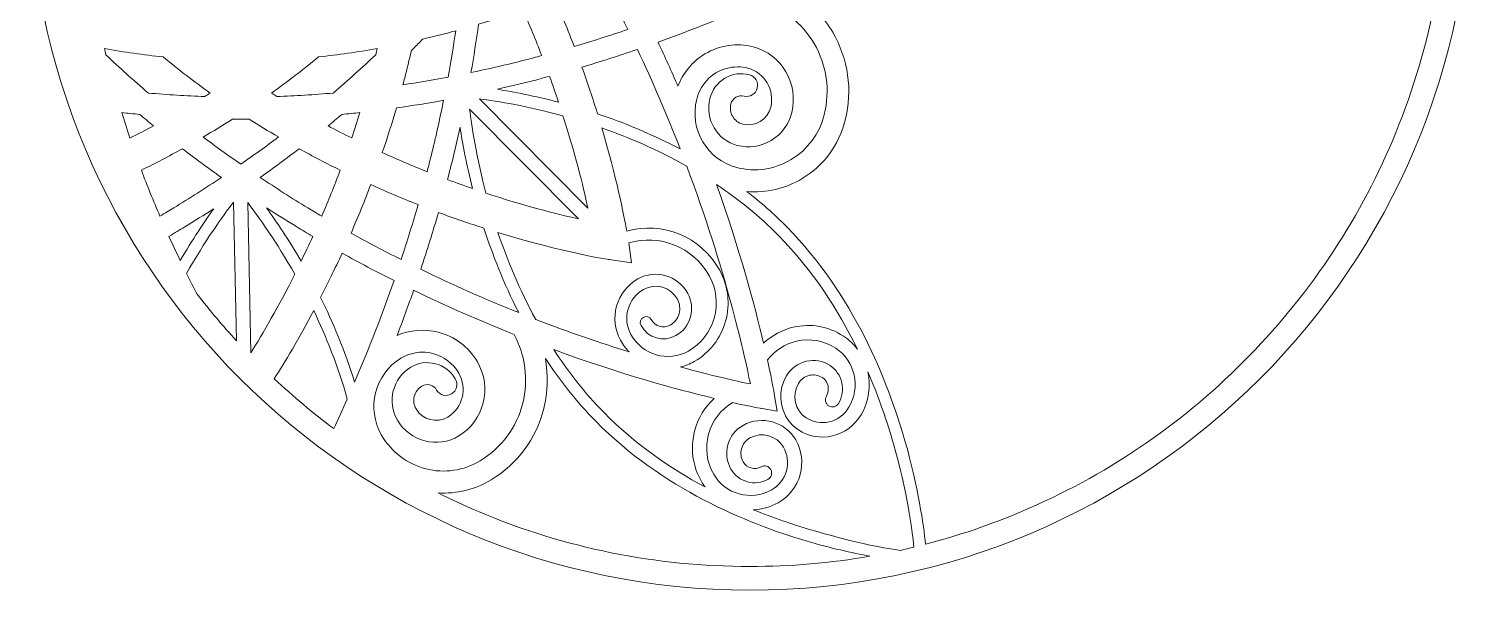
# Model space of a CAD drawing. Header units: millimetres. Extents: x -924 to 1115, y -381 to -47.
# Drawn here: x -599.7 to -294.9, y -366.9 to -248.4 of the extents above; entities that cross this region are included whole.
import ezdxf

# ---------------------------------------------------------------- set-up
doc = ezdxf.new("R2010")
doc.units = ezdxf.units.MM
doc.header["$MEASUREMENT"] = 0
doc.layers.add('Layer 3', color=7, linetype='Continuous')

msp = doc.modelspace()

# ---------------------------------------------------------------- linework, layer by layer
at = {"layer": 'Layer 3', "lineweight": 0}
for points, knots in [([(-442.62, -62.18), (-442.71, -62.18), (-442.8, -62.17), (-442.89, -62.17), (-443.49, -62.15), (-444.1, -62.14), (-444.71, -62.13), (-444.85, -62.13), (-445, -62.12), (-445.15, -62.12), (-445.86, -62.11), (-446.58, -62.11), (-447.29, -62.11), (-447.3, -62.11), (-447.3, -62.11), (-447.31, -62.11), (-447.96, -62.11), (-448.61, -62.11), (-449.27, -62.12), (-449.71, -62.12), (-450.16, -62.13), (-450.6, -62.14), (-450.8, -62.15), (-451.01, -62.15), (-451.21, -62.15), (-451.21, -62.15), (-451.21, -62.15), (-451.21, -62.15), (-533.58, -64.22), (-599.71, -131.64), (-599.71, -214.51), (-599.71, -298.67), (-531.48, -366.91), (-447.31, -366.91), (-363.14, -366.91), (-294.91, -298.67), (-294.91, -214.51), (-294.91, -131.91), (-360.62, -64.66), (-442.62, -62.18)], [0, 0, 0, 0, 1, 1, 1, 2, 2, 2, 3, 3, 3, 4, 4, 4, 5, 5, 5, 6, 6, 6, 7, 7, 7, 8, 8, 8, 9, 9, 9, 10, 10, 10, 11, 11, 11, 12, 12, 12, 13, 13, 13, 13]), ([(-343.08, -318.73), (-356.62, -332.27), (-372.39, -342.9), (-389.94, -350.32), (-396.55, -353.12), (-403.32, -355.42), (-410.21, -357.2), (-410.63, -353.25), (-411.75, -345.2), (-414.57, -335.35), (-418.21, -322.62), (-425.49, -304.45), (-439.51, -290.23), (-442.22, -287.48), (-445.07, -284.99), (-448, -282.73), (-443.93, -283.09), (-439.85, -282.15), (-436.26, -279.99), (-431.72, -277.25), (-428.5, -272.88), (-427.19, -267.68), (-425.6, -261.34), (-426.54, -254.74), (-429.83, -249.11), (-431.67, -245.97), (-434.12, -243.34), (-437.03, -241.35), (-431.67, -242.43), (-426.04, -243.09), (-420.23, -243.09), (-400.4, -243.09), (-382.59, -235.47), (-371.13, -229.07), (-358.74, -222.16), (-351.14, -215.34), (-350.82, -215.05), (-350.82, -215.05), (-349.77, -214.1), (-349.77, -214.1), (-349.77, -214.1), (-350.82, -213.16), (-350.82, -213.16), (-351.14, -212.87), (-358.74, -206.05), (-371.13, -199.13), (-382.59, -192.74), (-400.4, -185.12), (-420.23, -185.12), (-424.04, -185.12), (-427.78, -185.4), (-431.41, -185.9), (-428.3, -183.23), (-426.09, -179.66), (-425.06, -175.57), (-423.76, -170.38), (-424.53, -164.98), (-427.23, -160.37), (-430.52, -154.74), (-435.78, -150.75), (-442.04, -149.13), (-445.56, -148.22), (-449.14, -148.12), (-452.61, -148.81), (-448.05, -145.73), (-443.58, -142.14), (-439.46, -137.96), (-425.43, -123.73), (-418.15, -105.57), (-414.51, -92.83), (-411.88, -83.62), (-410.73, -75.98), (-410.25, -71.8), (-403.34, -73.59), (-396.56, -75.88), (-389.94, -78.69), (-372.39, -86.11), (-356.62, -96.74), (-343.08, -110.28), (-330.13, -123.23), (-319.85, -138.22), (-312.49, -154.86), (-311.65, -157.04), (-310.83, -159.22), (-309.86, -161.35), (-309.72, -161.67), (-309.57, -161.98), (-309.42, -162.3), (-306.46, -170.09), (-304.19, -178.08), (-302.61, -186.23), (-302.57, -186.59), (-302.53, -186.95), (-302.5, -187.31), (-301.73, -191.33), (-301.13, -195.38), (-300.69, -199.46), (-300.68, -199.5), (-300.66, -199.54), (-300.65, -199.58), (-300.61, -199.96), (-300.58, -200.34), (-300.54, -200.73), (-300.55, -200.74), (-300.55, -200.76), (-300.55, -200.78), (-300.46, -201.72), (-300.38, -202.66), (-300.31, -203.6), (-300.04, -207.22), (-299.91, -210.85), (-299.91, -214.51), (-299.91, -234.41), (-303.81, -253.71), (-311.49, -271.88), (-318.92, -289.43), (-329.54, -305.19), (-343.08, -318.73)], [0, 0, 0, 0, 1, 1, 1, 2, 2, 2, 3, 3, 3, 4, 4, 4, 5, 5, 5, 6, 6, 6, 7, 7, 7, 8, 8, 8, 9, 9, 9, 10, 10, 10, 11, 11, 11, 12, 12, 12, 13, 13, 13, 14, 14, 14, 15, 15, 15, 16, 16, 16, 17, 17, 17, 18, 18, 18, 19, 19, 19, 20, 20, 20, 21, 21, 21, 22, 22, 22, 23, 23, 23, 24, 24, 24, 25, 25, 25, 26, 26, 26, 27, 27, 27, 28, 28, 28, 29, 29, 29, 30, 30, 30, 31, 31, 31, 32, 32, 32, 33, 33, 33, 34, 34, 34, 35, 35, 35, 36, 36, 36, 37, 37, 37, 38, 38, 38, 39, 39, 39, 39]), ([(-488.65, -241.91), (-485.32, -240.61), (-481.98, -239.22), (-478.68, -237.74), (-476.79, -241.23), (-474.93, -244.84), (-473.13, -248.51), (-476.93, -249.8), (-480.73, -251.01), (-484.46, -252.12), (-485.78, -248.67), (-487.18, -245.24), (-488.65, -241.91)], [0, 0, 0, 0, 1, 1, 1, 2, 2, 2, 3, 3, 3, 4, 4, 4, 4]), ([(-458.58, -263.24), (-457.99, -260.9), (-456.54, -258.93), (-454.5, -257.7), (-453.1, -256.86), (-451.54, -256.43), (-449.96, -256.43), (-449.23, -256.43), (-448.48, -256.52), (-447.75, -256.71), (-444.19, -257.63), (-442.03, -261.32), (-442.93, -264.93), (-443.6, -267.58), (-446.26, -269.18), (-448.86, -268.51), (-449.75, -268.28), (-450.5, -267.71), (-450.97, -266.91), (-451.44, -266.1), (-451.57, -265.16), (-451.35, -264.26), (-451.04, -263.02), (-449.78, -262.26), (-448.56, -262.58), (-447.33, -262.9), (-446.08, -262.14), (-445.77, -260.9), (-445.62, -260.3), (-445.71, -259.67), (-446.02, -259.14), (-446.33, -258.61), (-446.83, -258.23), (-447.43, -258.07), (-449.2, -257.61), (-451.05, -257.89), (-452.64, -258.84), (-454.22, -259.79), (-455.34, -261.31), (-455.79, -263.11), (-456.88, -267.46), (-454.28, -271.9), (-449.99, -273.01), (-447.55, -273.64), (-445, -273.27), (-442.83, -271.96), (-440.65, -270.65), (-439.11, -268.56), (-438.49, -266.08), (-436.96, -259.98), (-440.61, -253.76), (-446.62, -252.21), (-450.11, -251.3), (-453.74, -251.83), (-456.84, -253.7), (-459.47, -255.29), (-461.45, -257.68), (-462.53, -260.53), (-463.9, -257.36), (-465.31, -254.24), (-466.74, -251.2), (-459.56, -248.62), (-452.31, -245.71), (-445.19, -242.55), (-440.38, -243.95), (-436.33, -247.11), (-433.77, -251.49), (-431.1, -256.05), (-430.34, -261.39), (-431.63, -266.53), (-432.64, -270.53), (-435.11, -273.89), (-438.6, -275.99), (-442.1, -278.09), (-446.19, -278.69), (-450.12, -277.68), (-456.38, -276.06), (-460.17, -269.58), (-458.58, -263.24)], [0, 0, 0, 0, 1, 1, 1, 2, 2, 2, 3, 3, 3, 4, 4, 4, 5, 5, 5, 6, 6, 6, 7, 7, 7, 8, 8, 8, 9, 9, 9, 10, 10, 10, 11, 11, 11, 12, 12, 12, 13, 13, 13, 14, 14, 14, 15, 15, 15, 16, 16, 16, 17, 17, 17, 18, 18, 18, 19, 19, 19, 20, 20, 20, 21, 21, 21, 22, 22, 22, 23, 23, 23, 24, 24, 24, 25, 25, 25, 26, 26, 26, 26]), ([(-504.68, -247.42), (-501.52, -246.47), (-498.38, -245.45), (-495.32, -244.38), (-493.92, -247.54), (-492.58, -250.78), (-491.32, -254.05), (-492.54, -254.38), (-493.62, -254.67), (-494.66, -254.93), (-498.45, -255.9), (-502.35, -256.8), (-506.28, -257.62), (-505.68, -254.22), (-505.14, -250.8), (-504.68, -247.42)], [0, 0, 0, 0, 1, 1, 1, 2, 2, 2, 3, 3, 3, 4, 4, 4, 5, 5, 5, 5]), ([(-520.27, -258.74), (-520.27, -258.74), (-520.27, -258.74), (-520.27, -258.74), (-519.79, -256.87), (-519.32, -254.94), (-518.88, -252.98), (-518.88, -252.98), (-518.65, -252.75), (-518.65, -252.75), (-518.35, -252.45), (-518.05, -252.15), (-517.75, -251.85), (-517.4, -251.5), (-517.06, -251.14), (-516.72, -250.79), (-516.72, -250.79), (-516.51, -250.57), (-516.51, -250.57), (-514.2, -250.03), (-511.85, -249.44), (-509.5, -248.8), (-509.98, -252.07), (-510.52, -255.35), (-511.11, -258.58), (-514.27, -259.18), (-517.47, -259.72), (-520.65, -260.2), (-520.52, -259.69), (-520.39, -259.21), (-520.27, -258.74)], [0, 0, 0, 0, 1, 1, 1, 2, 2, 2, 3, 3, 3, 4, 4, 4, 5, 5, 5, 6, 6, 6, 7, 7, 7, 8, 8, 8, 9, 9, 9, 10, 10, 10, 10]), ([(-583.73, -252.57), (-579.58, -253.31), (-575.41, -253.89), (-571.33, -254.32), (-568.15, -256.94), (-564.8, -259.51), (-561.36, -261.95), (-561.73, -262.18), (-562.12, -262.43), (-562.54, -262.68), (-566.39, -262.55), (-570.39, -262.3), (-574.44, -261.95), (-577.57, -259.28), (-580.59, -256.57), (-583.42, -253.88), (-583.53, -253.42), (-583.64, -252.99), (-583.73, -252.57)], [0, 0, 0, 0, 1, 1, 1, 2, 2, 2, 3, 3, 3, 4, 4, 4, 5, 5, 5, 6, 6, 6, 6]), ([(-547.29, -262.68), (-547.7, -262.43), (-548.09, -262.19), (-548.46, -261.95), (-545.02, -259.5), (-541.67, -256.94), (-538.48, -254.31), (-534.39, -253.88), (-530.23, -253.29), (-526.09, -252.55), (-526.18, -252.97), (-526.29, -253.4), (-526.4, -253.86), (-529.25, -256.56), (-532.27, -259.28), (-535.4, -261.95), (-539.45, -262.3), (-543.44, -262.55), (-547.29, -262.68)], [0, 0, 0, 0, 1, 1, 1, 2, 2, 2, 3, 3, 3, 4, 4, 4, 5, 5, 5, 6, 6, 6, 6]), ([(-482.83, -256.48), (-478.96, -255.33), (-475.03, -254.07), (-471.1, -252.72), (-467.88, -259.55), (-464.85, -266.61), (-462.07, -273.76), (-468.18, -270.53), (-474.18, -268.12), (-479.53, -266.33), (-480.5, -263.22), (-481.59, -259.92), (-482.83, -256.48)], [0, 0, 0, 0, 1, 1, 1, 2, 2, 2, 3, 3, 3, 4, 4, 4, 4]), ([(-493.5, -259.43), (-492.32, -259.13), (-491.09, -258.8), (-489.68, -258.42), (-489, -260.29), (-488.37, -262.11), (-487.77, -263.88), (-492.84, -262.55), (-497.27, -261.7), (-500.7, -261.16), (-498.28, -260.61), (-495.87, -260.03), (-493.5, -259.43)], [0, 0, 0, 0, 1, 1, 1, 2, 2, 2, 3, 3, 3, 4, 4, 4, 4]), ([(-525.01, -274.52), (-523.95, -271.4), (-522.94, -268.24), (-522.02, -265.09), (-518.72, -264.63), (-515.38, -264.08), (-512.06, -263.48), (-512.87, -267.47), (-513.76, -271.43), (-514.71, -275.27), (-514.97, -276.29), (-515.24, -277.35), (-515.55, -278.55), (-518.74, -277.28), (-521.92, -275.93), (-525.01, -274.52)], [0, 0, 0, 0, 1, 1, 1, 2, 2, 2, 3, 3, 3, 4, 4, 4, 5, 5, 5, 5]), ([(-504.44, -263.2), (-500.65, -263.68), (-494.33, -264.69), (-486.83, -266.76), (-484.3, -274.66), (-482.62, -281.39), (-481.55, -286.24), (-481.55, -286.24), (-504.44, -263.2), (-504.44, -263.2)], [0, 0, 0, 0, 1, 1, 1, 2, 2, 2, 3, 3, 3, 3]), ([(-580.09, -266.07), (-578.89, -266.2), (-577.63, -266.32), (-576.28, -266.45), (-575.25, -267.32), (-574.28, -268.12), (-573.36, -268.88), (-575, -269.76), (-576.68, -270.62), (-578.35, -271.45), (-578.95, -269.66), (-579.54, -267.86), (-580.09, -266.07)], [0, 0, 0, 0, 1, 1, 1, 2, 2, 2, 3, 3, 3, 4, 4, 4, 4]), ([(-562.87, -271.23), (-560.75, -269.99), (-558.67, -268.73), (-556.66, -267.45), (-556.66, -267.45), (-556.34, -267.46), (-556.34, -267.46), (-555.38, -267.47), (-554.42, -267.47), (-553.46, -267.46), (-553.46, -267.46), (-553.16, -267.45), (-553.16, -267.45), (-551.15, -268.73), (-549.07, -269.99), (-546.96, -271.22), (-549.58, -273.2), (-552.25, -275.13), (-554.92, -276.99), (-557.6, -275.13), (-560.26, -273.2), (-562.87, -271.23)], [0, 0, 0, 0, 1, 1, 1, 2, 2, 2, 3, 3, 3, 4, 4, 4, 5, 5, 5, 6, 6, 6, 7, 7, 7, 7]), ([(-536.48, -268.87), (-535.55, -268.12), (-534.59, -267.32), (-533.56, -266.45), (-532.21, -266.32), (-530.95, -266.2), (-529.75, -266.07), (-530.3, -267.86), (-530.88, -269.66), (-531.48, -271.44), (-533.16, -270.61), (-534.83, -269.75), (-536.48, -268.87)], [0, 0, 0, 0, 1, 1, 1, 2, 2, 2, 3, 3, 3, 4, 4, 4, 4]), ([(-506.57, -265.34), (-506.57, -265.34), (-483.54, -288.52), (-483.54, -288.52), (-488.37, -287.44), (-495.13, -285.71), (-503.11, -283.08), (-505.12, -275.53), (-506.11, -269.16), (-506.57, -265.34)], [0, 0, 0, 0, 1, 1, 1, 2, 2, 2, 3, 3, 3, 3]), ([(-505.94, -282.12), (-507.66, -281.52), (-509.43, -280.89), (-511.25, -280.21), (-510.88, -278.83), (-510.57, -277.61), (-510.28, -276.45), (-510.28, -276.45), (-510.28, -276.45), (-510.28, -276.45), (-509.68, -274.05), (-509.12, -271.62), (-508.58, -269.18), (-508.05, -272.62), (-507.23, -277.06), (-505.94, -282.12)], [0, 0, 0, 0, 1, 1, 1, 2, 2, 2, 3, 3, 3, 4, 4, 4, 5, 5, 5, 5]), ([(-462.02, -319.79), (-461.03, -319.55), (-460.05, -319.17), (-459.11, -318.64), (-455.85, -316.8), (-453.5, -313.78), (-452.48, -310.14), (-451.45, -306.5), (-451.89, -302.68), (-453.71, -299.37), (-457.65, -292.2), (-465.89, -288.96), (-473.36, -291.09), (-473.98, -287.61), (-475.55, -279.7), (-478.62, -269.32), (-473.07, -271.27), (-466.88, -273.89), (-460.68, -277.39), (-452.54, -299.08), (-448.6, -316.6), (-447.24, -323.37), (-450.23, -322.75), (-455.35, -321.61), (-462.02, -319.79)], [0, 0, 0, 0, 1, 1, 1, 2, 2, 2, 3, 3, 3, 4, 4, 4, 5, 5, 5, 6, 6, 6, 7, 7, 7, 8, 8, 8, 8]), ([(-575.93, -278.24), (-573.04, -276.82), (-570.12, -275.3), (-567.25, -273.71), (-564.56, -275.77), (-561.8, -277.8), (-559.01, -279.77), (-562.36, -282.01), (-565.74, -284.17), (-569.1, -286.21), (-569.99, -286.75), (-570.93, -287.31), (-572.01, -287.94), (-573.4, -284.71), (-574.72, -281.46), (-575.93, -278.24)], [0, 0, 0, 0, 1, 1, 1, 2, 2, 2, 3, 3, 3, 4, 4, 4, 5, 5, 5, 5]), ([(-540.74, -286.21), (-544.1, -284.17), (-547.49, -282.01), (-550.83, -279.77), (-548.04, -277.8), (-545.27, -275.76), (-542.59, -273.7), (-539.7, -275.3), (-536.79, -276.82), (-533.9, -278.24), (-535.12, -281.48), (-536.43, -284.74), (-537.81, -287.95), (-538.89, -287.32), (-539.84, -286.75), (-540.74, -286.21)], [0, 0, 0, 0, 1, 1, 1, 2, 2, 2, 3, 3, 3, 4, 4, 4, 5, 5, 5, 5]), ([(-527.45, -281.28), (-524.19, -282.76), (-520.83, -284.18), (-517.46, -285.51), (-518.55, -289.33), (-519.75, -293.22), (-521.04, -297.11), (-524.65, -295.29), (-528.2, -293.41), (-531.62, -291.51), (-530.14, -288.11), (-528.74, -284.68), (-527.45, -281.28)], [0, 0, 0, 0, 1, 1, 1, 2, 2, 2, 3, 3, 3, 4, 4, 4, 4]), ([(-454.38, -281.26), (-449.83, -284.31), (-445.38, -287.86), (-441.28, -292.02), (-434.03, -299.37), (-428.63, -307.83), (-424.62, -316), (-425.42, -314.95), (-426.4, -314.02), (-427.55, -313.27), (-430.73, -311.2), (-434.5, -310.53), (-438.16, -311.39), (-440.53, -311.95), (-442.68, -313.1), (-444.44, -314.74), (-446.32, -306.77), (-449.48, -295.04), (-454.38, -281.26)], [0, 0, 0, 0, 1, 1, 1, 2, 2, 2, 3, 3, 3, 4, 4, 4, 5, 5, 5, 6, 6, 6, 6]), ([(-570.12, -292.21), (-568.89, -291.49), (-567.8, -290.83), (-566.78, -290.22), (-564.74, -288.98), (-562.68, -287.69), (-560.64, -286.38), (-562.65, -289.17), (-565.13, -292.86), (-567.72, -297.31), (-568.52, -295.67), (-569.32, -293.97), (-570.12, -292.21)], [0, 0, 0, 0, 1, 1, 1, 2, 2, 2, 3, 3, 3, 4, 4, 4, 4]), ([(-564.11, -304.44), (-564.85, -303.03), (-565.61, -301.56), (-566.38, -300.02), (-562.53, -293.23), (-558.79, -288.01), (-556.46, -284.98), (-556.46, -284.98), (-555.82, -314.26), (-555.82, -314.26), (-558.74, -311.09), (-561.5, -307.82), (-564.11, -304.44)], [0, 0, 0, 0, 1, 1, 1, 2, 2, 2, 3, 3, 3, 4, 4, 4, 4]), ([(-553.45, -285.09), (-551.1, -288.16), (-547.36, -293.39), (-543.52, -300.19), (-546.97, -307.04), (-550.22, -312.66), (-552.77, -316.78), (-552.77, -316.78), (-553.45, -285.09), (-553.45, -285.09)], [0, 0, 0, 0, 1, 1, 1, 2, 2, 2, 3, 3, 3, 3]), ([(-539.7, -292.22), (-540.53, -294.03), (-541.36, -295.79), (-542.18, -297.47), (-544.86, -292.85), (-547.43, -289.04), (-549.49, -286.19), (-547.35, -287.57), (-545.2, -288.92), (-543.06, -290.22), (-542.03, -290.84), (-540.94, -291.49), (-539.7, -292.22)], [0, 0, 0, 0, 1, 1, 1, 2, 2, 2, 3, 3, 3, 4, 4, 4, 4]), ([(-513.15, -287.16), (-509.79, -288.4), (-506.57, -289.51), (-503.53, -290.48), (-501.76, -295.94), (-499.38, -302.07), (-496.18, -308.32), (-503.22, -305.5), (-510.17, -302.43), (-516.89, -299.17), (-515.55, -295.14), (-514.29, -291.11), (-513.15, -287.16)], [0, 0, 0, 0, 1, 1, 1, 2, 2, 2, 3, 3, 3, 4, 4, 4, 4]), ([(-500.59, -291.4), (-486.64, -295.67), (-477.17, -297.1), (-477.05, -297.12), (-477.05, -297.12), (-472.35, -297.82), (-472.35, -297.82), (-472.35, -297.82), (-472.95, -293.61), (-472.95, -293.61), (-466.5, -291.63), (-459.31, -294.39), (-455.89, -300.6), (-454.4, -303.32), (-454.04, -306.46), (-454.88, -309.45), (-455.72, -312.44), (-457.65, -314.92), (-460.33, -316.43), (-464.63, -318.86), (-470.08, -317.28), (-472.48, -312.92), (-473.37, -311.29), (-473.59, -309.4), (-473.09, -307.61), (-472.58, -305.81), (-471.42, -304.32), (-469.81, -303.41), (-467.28, -301.98), (-464.06, -302.91), (-462.65, -305.48), (-462.14, -306.42), (-462.01, -307.5), (-462.3, -308.54), (-462.59, -309.57), (-463.26, -310.42), (-464.18, -310.95), (-465.59, -311.74), (-467.37, -311.22), (-468.15, -309.8), (-468.49, -309.19), (-469.25, -308.97), (-469.85, -309.31), (-470.46, -309.65), (-470.67, -310.42), (-470.34, -311.03), (-468.88, -313.68), (-465.58, -314.63), (-462.97, -313.16), (-461.46, -312.31), (-460.37, -310.91), (-459.9, -309.23), (-459.42, -307.55), (-459.63, -305.78), (-460.47, -304.25), (-462.55, -300.45), (-467.29, -299.09), (-471.03, -301.2), (-473.22, -302.44), (-474.81, -304.47), (-475.49, -306.91), (-476.18, -309.36), (-475.88, -311.93), (-474.66, -314.16), (-474.15, -315.08), (-473.54, -315.9), (-472.85, -316.62), (-478.82, -314.75), (-485.48, -312.48), (-492.6, -309.73), (-496.07, -303.39), (-498.66, -297.07), (-500.59, -291.4)], [0, 0, 0, 0, 1, 1, 1, 2, 2, 2, 3, 3, 3, 4, 4, 4, 5, 5, 5, 6, 6, 6, 7, 7, 7, 8, 8, 8, 9, 9, 9, 10, 10, 10, 11, 11, 11, 12, 12, 12, 13, 13, 13, 14, 14, 14, 15, 15, 15, 16, 16, 16, 17, 17, 17, 18, 18, 18, 19, 19, 19, 20, 20, 20, 21, 21, 21, 22, 22, 22, 23, 23, 23, 24, 24, 24, 24]), ([(-538.06, -305.12), (-536.57, -302.21), (-535.04, -299.08), (-533.51, -295.76), (-529.96, -297.72), (-526.28, -299.67), (-522.54, -301.54), (-525.03, -308.71), (-527.82, -315.91), (-530.86, -322.99), (-532.94, -316.29), (-535.52, -310.24), (-538.06, -305.12)], [0, 0, 0, 0, 1, 1, 1, 2, 2, 2, 3, 3, 3, 4, 4, 4, 4]), ([(-525.16, -334.21), (-528.46, -328.58), (-526.62, -321.28), (-521.07, -317.94), (-519.68, -317.09), (-518.12, -316.66), (-516.54, -316.66), (-515.8, -316.66), (-515.06, -316.76), (-514.33, -316.95), (-512.02, -317.54), (-510.08, -319.01), (-508.87, -321.09), (-506.99, -324.29), (-508.03, -328.45), (-511.19, -330.36), (-513.5, -331.75), (-516.5, -330.98), (-517.88, -328.63), (-518.34, -327.83), (-518.48, -326.89), (-518.25, -325.99), (-518.02, -325.08), (-517.46, -324.32), (-516.67, -323.85), (-516.15, -323.53), (-515.53, -323.44), (-514.94, -323.59), (-514.34, -323.75), (-513.84, -324.13), (-513.53, -324.66), (-512.88, -325.76), (-511.47, -326.12), (-510.39, -325.47), (-509.86, -325.15), (-509.49, -324.65), (-509.34, -324.05), (-509.19, -323.44), (-509.27, -322.82), (-509.59, -322.28), (-510.52, -320.68), (-512.02, -319.55), (-513.8, -319.09), (-515.59, -318.63), (-517.44, -318.9), (-519.01, -319.85), (-522.82, -322.14), (-524.08, -327.15), (-521.82, -331.01), (-520.53, -333.21), (-518.47, -334.77), (-516.02, -335.4), (-513.57, -336.03), (-511.02, -335.66), (-508.85, -334.36), (-503.52, -331.14), (-501.76, -324.13), (-504.92, -318.71), (-506.77, -315.57), (-509.7, -313.34), (-513.19, -312.44), (-516.13, -311.68), (-519.17, -311.94), (-521.9, -313.15), (-520.67, -309.95), (-519.5, -306.75), (-518.39, -303.59), (-511.53, -306.91), (-504.41, -310.04), (-497.18, -312.91), (-494.76, -317.35), (-494.1, -322.49), (-495.34, -327.42), (-496.63, -332.56), (-499.82, -336.88), (-504.32, -339.59), (-507.81, -341.7), (-511.9, -342.3), (-515.84, -341.28), (-519.77, -340.26), (-523.09, -337.75), (-525.16, -334.21)], [0, 0, 0, 0, 1, 1, 1, 2, 2, 2, 3, 3, 3, 4, 4, 4, 5, 5, 5, 6, 6, 6, 7, 7, 7, 8, 8, 8, 9, 9, 9, 10, 10, 10, 11, 11, 11, 12, 12, 12, 13, 13, 13, 14, 14, 14, 15, 15, 15, 16, 16, 16, 17, 17, 17, 18, 18, 18, 19, 19, 19, 20, 20, 20, 21, 21, 21, 22, 22, 22, 23, 23, 23, 24, 24, 24, 25, 25, 25, 26, 26, 26, 27, 27, 27, 27]), ([(-535.27, -332.81), (-539.63, -329.56), (-543.83, -326.04), (-547.84, -322.29), (-545.61, -318.77), (-542.68, -313.87), (-539.5, -307.88), (-536.92, -313.27), (-534.37, -319.59), (-532.41, -326.55), (-533.36, -328.71), (-534.32, -330.79), (-535.27, -332.81)], [0, 0, 0, 0, 1, 1, 1, 2, 2, 2, 3, 3, 3, 4, 4, 4, 4]), ([(-415.51, -358.51), (-419.61, -358), (-426.1, -356.63), (-434.74, -354.09), (-438.33, -353.03), (-442.36, -351.67), (-446.61, -349.93), (-444.82, -349.84), (-443.03, -349.36), (-441.37, -348.44), (-439.06, -347.15), (-437.41, -345.05), (-436.72, -342.52), (-436.03, -340.03), (-436.37, -337.41), (-437.66, -335.17), (-439.88, -331.31), (-444.86, -329.94), (-448.76, -332.11), (-450.37, -333), (-451.52, -334.47), (-452, -336.23), (-452.47, -337.97), (-452.24, -339.79), (-451.34, -341.36), (-449.77, -344.08), (-446.26, -345.05), (-443.51, -343.52), (-442.78, -343.12), (-442.52, -342.19), (-442.92, -341.45), (-443.32, -340.72), (-444.23, -340.45), (-444.95, -340.85), (-446.29, -341.6), (-447.99, -341.14), (-448.75, -339.83), (-449.24, -338.97), (-449.36, -337.99), (-449.11, -337.04), (-448.84, -336.08), (-448.21, -335.27), (-447.32, -334.78), (-444.83, -333.39), (-441.66, -334.26), (-440.26, -336.7), (-439.37, -338.23), (-439.14, -340.01), (-439.61, -341.71), (-440.08, -343.44), (-441.22, -344.88), (-442.81, -345.77), (-447.1, -348.15), (-452.55, -346.66), (-454.98, -342.45), (-456.47, -339.85), (-456.86, -336.84), (-456.08, -333.97), (-455.31, -331.17), (-453.52, -328.82), (-451.02, -327.31), (-447.05, -328.19), (-444.8, -328.57), (-444.73, -328.58), (-444.73, -328.58), (-441.58, -329.11), (-441.58, -329.11), (-441.58, -329.11), (-442.1, -325.91), (-442.1, -325.91), (-442.11, -325.84), (-442.56, -323.1), (-443.62, -318.31), (-442.06, -316.31), (-439.92, -314.93), (-437.48, -314.35), (-434.62, -313.68), (-431.67, -314.2), (-429.17, -315.83), (-425.12, -318.47), (-423.89, -324.06), (-426.42, -328.3), (-427.36, -329.88), (-428.83, -330.97), (-430.56, -331.38), (-432.25, -331.77), (-433.99, -331.46), (-435.46, -330.51), (-437.81, -328.98), (-438.52, -325.73), (-437.06, -323.27), (-436.53, -322.39), (-435.71, -321.78), (-434.75, -321.55), (-433.81, -321.33), (-432.84, -321.5), (-432.02, -322.03), (-430.76, -322.85), (-430.38, -324.6), (-431.17, -325.92), (-431.6, -326.64), (-431.37, -327.58), (-430.67, -328.01), (-429.96, -328.45), (-429.04, -328.22), (-428.61, -327.5), (-426.98, -324.78), (-427.79, -321.18), (-430.4, -319.47), (-431.91, -318.49), (-433.69, -318.18), (-435.42, -318.58), (-437.18, -319), (-438.67, -320.1), (-439.62, -321.69), (-441.93, -325.55), (-440.79, -330.65), (-437.08, -333.07), (-434.92, -334.47), (-432.37, -334.92), (-429.88, -334.34), (-427.36, -333.75), (-425.22, -332.16), (-423.85, -329.88), (-422.18, -327.07), (-421.75, -323.81), (-422.41, -320.8), (-420.04, -326.27), (-418.28, -331.48), (-416.99, -335.99), (-414.15, -345.88), (-413.05, -354.09), (-412.66, -357.82), (-413.34, -357.98), (-414.83, -358.35), (-415.51, -358.51)], [0, 0, 0, 0, 1, 1, 1, 2, 2, 2, 3, 3, 3, 4, 4, 4, 5, 5, 5, 6, 6, 6, 7, 7, 7, 8, 8, 8, 9, 9, 9, 10, 10, 10, 11, 11, 11, 12, 12, 12, 13, 13, 13, 14, 14, 14, 15, 15, 15, 16, 16, 16, 17, 17, 17, 18, 18, 18, 19, 19, 19, 20, 20, 20, 21, 21, 21, 22, 22, 22, 23, 23, 23, 24, 24, 24, 25, 25, 25, 26, 26, 26, 27, 27, 27, 28, 28, 28, 29, 29, 29, 30, 30, 30, 31, 31, 31, 32, 32, 32, 33, 33, 33, 34, 34, 34, 35, 35, 35, 36, 36, 36, 37, 37, 37, 38, 38, 38, 39, 39, 39, 40, 40, 40, 41, 41, 41, 42, 42, 42, 43, 43, 43, 44, 44, 44, 45, 45, 45, 45]), ([(-457.57, -343.98), (-457.34, -344.38), (-457.09, -344.76), (-456.82, -345.13), (-464.15, -341.2), (-471.6, -336.08), (-478.16, -329.43), (-482.26, -325.26), (-485.77, -320.74), (-488.78, -316.12), (-474.7, -321.27), (-462.75, -324.53), (-454.87, -326.42), (-456.83, -328.22), (-458.25, -330.53), (-458.97, -333.15), (-459.31, -334.39), (-459.48, -335.65), (-459.48, -336.91), (-459.48, -339.36), (-458.83, -341.79), (-457.57, -343.98)], [0, 0, 0, 0, 1, 1, 1, 2, 2, 2, 3, 3, 3, 4, 4, 4, 5, 5, 5, 6, 6, 6, 7, 7, 7, 7]), ([(-447.31, -361.91), (-467.21, -361.91), (-486.52, -358.01), (-504.68, -350.32), (-507.58, -349.1), (-510.43, -347.78), (-513.23, -346.38), (-509.31, -346.61), (-505.42, -345.67), (-501.98, -343.59), (-496.43, -340.25), (-492.49, -334.91), (-490.9, -328.57), (-490.02, -325.05), (-489.91, -321.46), (-490.56, -317.98), (-487.54, -322.58), (-484.02, -327.07), (-479.92, -331.22), (-465.9, -345.45), (-447.99, -352.83), (-435.44, -356.52), (-430.35, -358.02), (-425.75, -359.04), (-421.96, -359.74), (-430.27, -361.18), (-438.74, -361.91), (-447.31, -361.91)], [0, 0, 0, 0, 1, 1, 1, 2, 2, 2, 3, 3, 3, 4, 4, 4, 5, 5, 5, 6, 6, 6, 7, 7, 7, 8, 8, 8, 9, 9, 9, 9])]:
    msp.add_open_spline(points, degree=3, knots=knots, dxfattribs=at)

doc.saveas('drawing.dxf')
